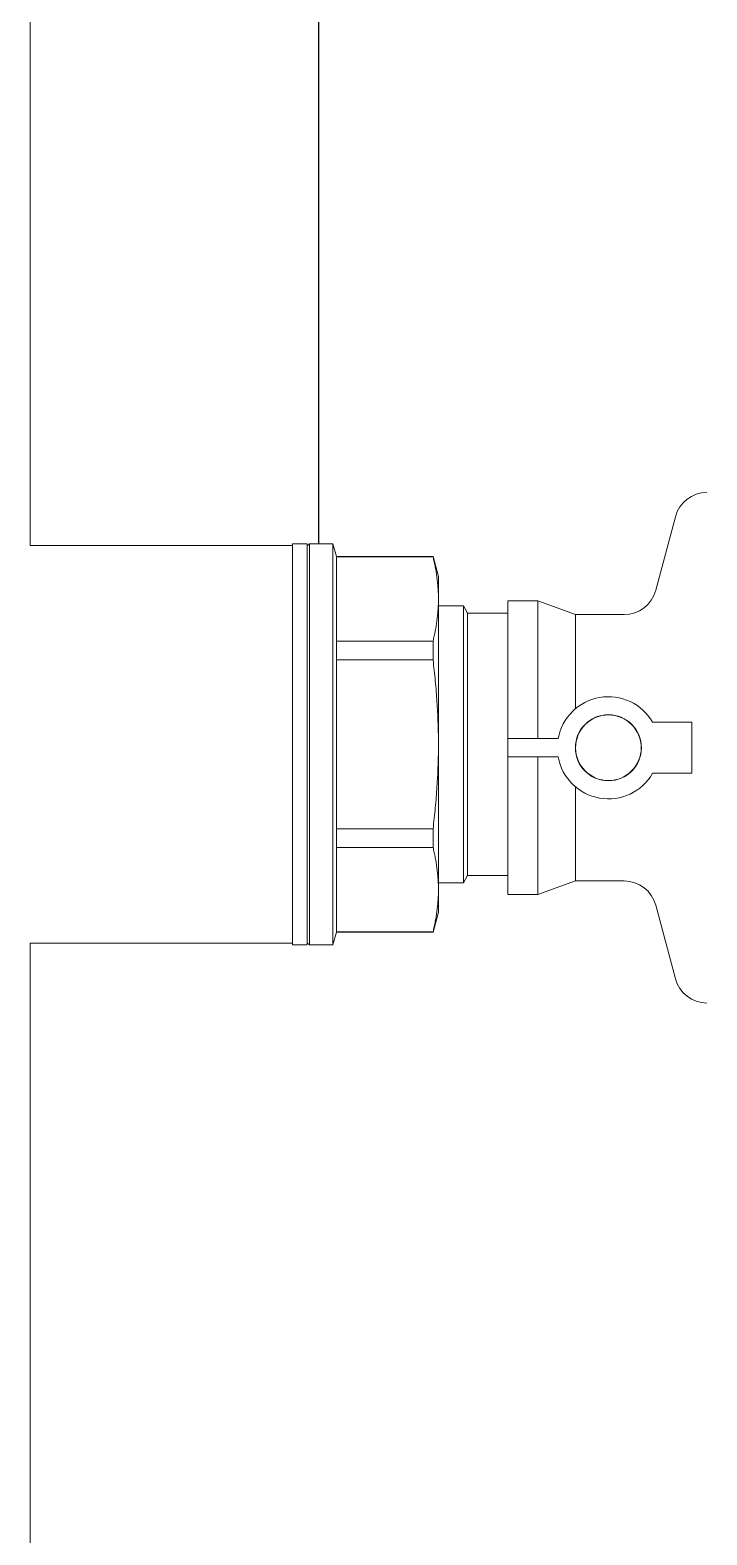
# Model space of a CAD drawing. Header units: millimetres. Extents: x 0 to 100323, y 0 to 59400.
# Drawn here: x 25713.8 to 25806.6, y 20905.2 to 21111.5 of the extents above; entities that cross this region are included whole.
import ezdxf

# ---------------------------------------------------------------- set-up
doc = ezdxf.new("R2010")
doc.units = ezdxf.units.MM
doc.header["$LTSCALE"] = 100
doc.layers.add('P_Biomass (BM)', color=150, linetype='Continuous', lineweight=18, true_color=0x007fff)
doc.layers.add('Visible', color=7, linetype='Continuous', lineweight=25)

msp = doc.modelspace()

# ---------------------------------------------------------------- linework, layer by layer
at = {"layer": 'P_Biomass (BM)'}
for p, q in [((25713.78, 21213.4), (25713.78, 21040.86)), ((25799.59, 21034.73), (25802.3, 21044.82)), ((25749.78, 21040.86), (25713.78, 21040.86)), ((25749.78, 21041.11), (25749.78, 20986.11)), ((25751.78, 21041.11), (25749.78, 21041.11)), ((25751.78, 21040.81), (25752.08, 21041.11)), ((25751.78, 21041.11), (25751.78, 20986.11)), ((25752.08, 20986.11), (25752.08, 21041.11)), ((25755.31, 21041.11), (25752.08, 21041.11)), ((25755.31, 21041.11), (25755.31, 20986.11)), ((25755.78, 21039.36), (25755.31, 21041.11)), ((25755.78, 21039.36), (25755.78, 21039.32)), ((25755.78, 21039.36), (25769.04, 21039.36)), ((25755.78, 21039.32), (25769.04, 21039.32)), ((25755.78, 21039.32), (25755.78, 21027.74)), ((25769.04, 21039.36), (25769.04, 21039.32)), ((25769.78, 21036.61), (25769.04, 21039.36)), ((25769.78, 21036.61), (25769.78, 21033.53)), ((25769.78, 21033.53), (25769.78, 21013.61)), ((25769.78, 21032.61), (25773.2, 21032.61)), ((25773.2, 20994.61), (25773.2, 21032.61)), ((25773.78, 21031.61), (25773.2, 21032.61)), ((25779.29, 21033.27), (25779.29, 21014.39)), ((25779.29, 21033.27), (25783.42, 21033.27)), ((25783.42, 21033.27), (25783.42, 21014.39)), ((25788.57, 21031.39), (25783.42, 21033.27)), ((25773.78, 20995.61), (25773.78, 21031.61)), ((25779.29, 21031.61), (25773.78, 21031.61)), ((25788.57, 21031.39), (25788.57, 21018.49)), ((25788.57, 21031.39), (25795.25, 21031.39)), ((25755.78, 21027.74), (25769.04, 21027.74)), ((25755.78, 21027.74), (25755.78, 21025.19)), ((25769.04, 21027.74), (25769.04, 21025.19)), ((25755.78, 21025.19), (25769.04, 21025.19)), ((25755.78, 21025.19), (25755.78, 21002.04)), ((25799.52, 21016.64), (25799.15, 21016.64)), ((25799.52, 21016.64), (25799.78, 21016.64)), ((25804.52, 21016.64), (25799.78, 21016.64)), ((25804.52, 21016.64), (25804.52, 21009.64)), ((25779.29, 21014.39), (25779.29, 21011.89)), ((25779.29, 21014.39), (25782.79, 21014.39)), ((25782.79, 21014.39), (25786.2, 21014.39)), ((25769.78, 21013.61), (25769.78, 20993.7)), ((25779.29, 21011.89), (25779.29, 20993.02)), ((25779.29, 21011.89), (25782.79, 21011.89)), ((25782.79, 21011.89), (25786.2, 21011.89)), ((25783.42, 21011.89), (25783.42, 20993.02)), ((25799.15, 21009.64), (25799.52, 21009.64)), ((25799.52, 21009.64), (25799.78, 21009.64)), ((25804.52, 21009.64), (25799.78, 21009.64)), ((25788.57, 21007.79), (25788.57, 20994.89)), ((25755.78, 21002.04), (25769.04, 21002.04)), ((25755.78, 21002.04), (25755.78, 20999.49)), ((25769.04, 21002.04), (25769.04, 20999.49)), ((25755.78, 20999.49), (25769.04, 20999.49)), ((25755.78, 20999.49), (25755.78, 20987.91)), ((25773.78, 20995.61), (25773.2, 20994.61)), ((25779.29, 20995.61), (25773.78, 20995.61)), ((25769.78, 20994.61), (25773.2, 20994.61)), ((25769.78, 20993.7), (25769.78, 20990.61)), ((25788.57, 20994.89), (25783.42, 20993.02)), ((25788.57, 20994.89), (25795.25, 20994.89)), ((25779.29, 20993.02), (25783.42, 20993.02)), ((25799.59, 20991.56), (25802.3, 20981.46)), ((25769.78, 20990.61), (25769.04, 20987.86)), ((25755.78, 20987.86), (25755.31, 20986.11)), ((25755.78, 20987.91), (25769.04, 20987.91)), ((25755.78, 20987.91), (25755.78, 20987.86)), ((25755.78, 20987.86), (25769.04, 20987.86)), ((25769.04, 20987.91), (25769.04, 20987.86)), ((25713.78, 20986.36), (25713.78, 20814.61)), ((25749.78, 20986.36), (25713.78, 20986.36)), ((25751.78, 20986.11), (25749.78, 20986.11)), ((25751.78, 20986.41), (25752.08, 20986.11)), ((25755.31, 20986.11), (25752.08, 20986.11))]:
    msp.add_line(p, q, dxfattribs=at)
for radius in [4.53, 4.5]:
    msp.add_circle((25793.09, 21013.14), radius, dxfattribs=at)
for centre, radius, start, end in [((25806.64, 21043.65), 4.5, 90.5, 165), ((25795.25, 21035.89), 4.5, 270, 345), ((25793.09, 21013.14), 7, 30, 169.7134), ((25793.09, 21013.14), 7, 190.2866, 330), ((25795.25, 20990.39), 4.5, 15, 90), ((25806.64, 20982.63), 4.5, 195, 269.5)]:
    msp.add_arc(centre, radius, start, end, dxfattribs=at)
for points, knots in [([(25769.78, 21033.53), (25769.78, 21033.65), (25769.78, 21033.78), (25769.77, 21033.9), (25769.77, 21034.02), (25769.77, 21034.14), (25769.77, 21034.26), (25769.76, 21034.38), (25769.76, 21034.5), (25769.75, 21034.62), (25769.74, 21034.74), (25769.74, 21034.86), (25769.73, 21034.98), (25769.72, 21035.11), (25769.71, 21035.23), (25769.7, 21035.35), (25769.69, 21035.47), (25769.68, 21035.59), (25769.67, 21035.71), (25769.64, 21035.95), (25769.62, 21036.19), (25769.58, 21036.43), (25769.55, 21036.67), (25769.52, 21036.92), (25769.48, 21037.16), (25769.44, 21037.4), (25769.4, 21037.64), (25769.35, 21037.88), (25769.31, 21038.12), (25769.26, 21038.36), (25769.21, 21038.6), (25769.15, 21038.84), (25769.1, 21039.08), (25769.04, 21039.32)], [0, 0, 0, 0, 0.725778, 0.725778, 0.725778, 1.451528, 1.451528, 1.451528, 2.177224, 2.177224, 2.177224, 2.902841, 2.902841, 2.902841, 3.628353, 3.628353, 3.628353, 4.353738, 4.353738, 4.353738, 5.804465, 5.804465, 5.804465, 7.255436, 7.255436, 7.255436, 8.706602, 8.706602, 8.706602, 10.157859, 10.157859, 10.157859, 11.609049, 11.609049, 11.609049, 11.609049]), ([(25769.04, 21027.74), (25769.1, 21027.98), (25769.15, 21028.22), (25769.21, 21028.47), (25769.26, 21028.71), (25769.31, 21028.95), (25769.35, 21029.19), (25769.4, 21029.43), (25769.44, 21029.67), (25769.48, 21029.91), (25769.52, 21030.15), (25769.55, 21030.39), (25769.58, 21030.63), (25769.62, 21030.87), (25769.64, 21031.12), (25769.67, 21031.36), (25769.68, 21031.48), (25769.69, 21031.6), (25769.7, 21031.72), (25769.71, 21031.84), (25769.72, 21031.96), (25769.73, 21032.08), (25769.74, 21032.2), (25769.74, 21032.32), (25769.75, 21032.45), (25769.76, 21032.57), (25769.76, 21032.69), (25769.77, 21032.81), (25769.77, 21032.93), (25769.77, 21033.05), (25769.77, 21033.17), (25769.78, 21033.29), (25769.78, 21033.41), (25769.78, 21033.53)], [0, 0, 0, 0, 1.45119, 1.45119, 1.45119, 2.902433, 2.902433, 2.902433, 4.353578, 4.353578, 4.353578, 5.804524, 5.804524, 5.804524, 7.255233, 7.255233, 7.255233, 7.980641, 7.980641, 7.980641, 8.706173, 8.706173, 8.706173, 9.431805, 9.431805, 9.431805, 10.157512, 10.157512, 10.157512, 10.883269, 10.883269, 10.883269, 11.609049, 11.609049, 11.609049, 11.609049]), ([(25769.78, 21013.61), (25769.78, 21013.86), (25769.78, 21014.1), (25769.77, 21014.34), (25769.77, 21014.58), (25769.77, 21014.82), (25769.77, 21015.07), (25769.76, 21015.31), (25769.76, 21015.55), (25769.75, 21015.79), (25769.74, 21016.03), (25769.74, 21016.28), (25769.73, 21016.52), (25769.72, 21016.76), (25769.71, 21017), (25769.7, 21017.24), (25769.69, 21017.48), (25769.68, 21017.73), (25769.67, 21017.97), (25769.64, 21018.45), (25769.62, 21018.93), (25769.58, 21019.42), (25769.55, 21019.9), (25769.52, 21020.38), (25769.48, 21020.86), (25769.44, 21021.34), (25769.4, 21021.83), (25769.35, 21022.31), (25769.31, 21022.79), (25769.26, 21023.27), (25769.21, 21023.75), (25769.15, 21024.23), (25769.1, 21024.71), (25769.04, 21025.19)], [0, 0, 0, 0, 0.725778, 0.725778, 0.725778, 1.451528, 1.451528, 1.451528, 2.177224, 2.177224, 2.177224, 2.902841, 2.902841, 2.902841, 3.628353, 3.628353, 3.628353, 4.353738, 4.353738, 4.353738, 5.804465, 5.804465, 5.804465, 7.255436, 7.255436, 7.255436, 8.706602, 8.706602, 8.706602, 10.157859, 10.157859, 10.157859, 11.609049, 11.609049, 11.609049, 11.609049]), ([(25769.04, 21002.04), (25769.1, 21002.52), (25769.15, 21003), (25769.21, 21003.48), (25769.26, 21003.96), (25769.31, 21004.44), (25769.35, 21004.92), (25769.4, 21005.4), (25769.44, 21005.89), (25769.48, 21006.37), (25769.52, 21006.85), (25769.55, 21007.33), (25769.58, 21007.81), (25769.62, 21008.3), (25769.64, 21008.78), (25769.67, 21009.26), (25769.68, 21009.5), (25769.69, 21009.75), (25769.7, 21009.99), (25769.71, 21010.23), (25769.72, 21010.47), (25769.73, 21010.71), (25769.74, 21010.95), (25769.74, 21011.2), (25769.75, 21011.44), (25769.76, 21011.68), (25769.76, 21011.92), (25769.77, 21012.16), (25769.77, 21012.41), (25769.77, 21012.65), (25769.77, 21012.89), (25769.78, 21013.13), (25769.78, 21013.37), (25769.78, 21013.61)], [0, 0, 0, 0, 1.45119, 1.45119, 1.45119, 2.902433, 2.902433, 2.902433, 4.353578, 4.353578, 4.353578, 5.804524, 5.804524, 5.804524, 7.255233, 7.255233, 7.255233, 7.980641, 7.980641, 7.980641, 8.706173, 8.706173, 8.706173, 9.431805, 9.431805, 9.431805, 10.157512, 10.157512, 10.157512, 10.883269, 10.883269, 10.883269, 11.609049, 11.609049, 11.609049, 11.609049]), ([(25769.78, 20993.7), (25769.78, 20993.82), (25769.78, 20993.94), (25769.77, 20994.06), (25769.77, 20994.18), (25769.77, 20994.3), (25769.77, 20994.42), (25769.76, 20994.54), (25769.76, 20994.66), (25769.75, 20994.78), (25769.74, 20994.91), (25769.74, 20995.03), (25769.73, 20995.15), (25769.72, 20995.27), (25769.71, 20995.39), (25769.7, 20995.51), (25769.69, 20995.63), (25769.68, 20995.75), (25769.67, 20995.87), (25769.64, 20996.11), (25769.62, 20996.36), (25769.58, 20996.6), (25769.55, 20996.84), (25769.52, 20997.08), (25769.48, 20997.32), (25769.44, 20997.56), (25769.4, 20997.8), (25769.35, 20998.04), (25769.31, 20998.28), (25769.26, 20998.52), (25769.21, 20998.76), (25769.15, 20999.01), (25769.1, 20999.25), (25769.04, 20999.49)], [0, 0, 0, 0, 0.72578, 0.72578, 0.72578, 1.451537, 1.451537, 1.451537, 2.177244, 2.177244, 2.177244, 2.902876, 2.902876, 2.902876, 3.628408, 3.628408, 3.628408, 4.353816, 4.353816, 4.353816, 5.804525, 5.804525, 5.804525, 7.255471, 7.255471, 7.255471, 8.706616, 8.706616, 8.706616, 10.157859, 10.157859, 10.157859, 11.609049, 11.609049, 11.609049, 11.609049]), ([(25769.04, 20987.91), (25769.1, 20988.15), (25769.15, 20988.39), (25769.21, 20988.63), (25769.26, 20988.87), (25769.31, 20989.11), (25769.35, 20989.35), (25769.4, 20989.59), (25769.44, 20989.83), (25769.48, 20990.07), (25769.52, 20990.31), (25769.55, 20990.55), (25769.58, 20990.8), (25769.62, 20991.04), (25769.64, 20991.28), (25769.67, 20991.52), (25769.68, 20991.64), (25769.69, 20991.76), (25769.7, 20991.88), (25769.71, 20992), (25769.72, 20992.12), (25769.73, 20992.25), (25769.74, 20992.37), (25769.74, 20992.49), (25769.75, 20992.61), (25769.76, 20992.73), (25769.76, 20992.85), (25769.77, 20992.97), (25769.77, 20993.09), (25769.77, 20993.21), (25769.77, 20993.33), (25769.78, 20993.45), (25769.78, 20993.58), (25769.78, 20993.7)], [0, 0, 0, 0, 1.45119, 1.45119, 1.45119, 2.902447, 2.902447, 2.902447, 4.353613, 4.353613, 4.353613, 5.804584, 5.804584, 5.804584, 7.255311, 7.255311, 7.255311, 7.980696, 7.980696, 7.980696, 8.706208, 8.706208, 8.706208, 9.431825, 9.431825, 9.431825, 10.157521, 10.157521, 10.157521, 10.883271, 10.883271, 10.883271, 11.609049, 11.609049, 11.609049, 11.609049])]:
    msp.add_open_spline(points, degree=3, knots=knots, dxfattribs=at)
at = {"layer": 'Visible'}
msp.add_line((25753.38, 21041.11), (25753.38, 21184.37), dxfattribs=at)

doc.saveas('drawing.dxf')
